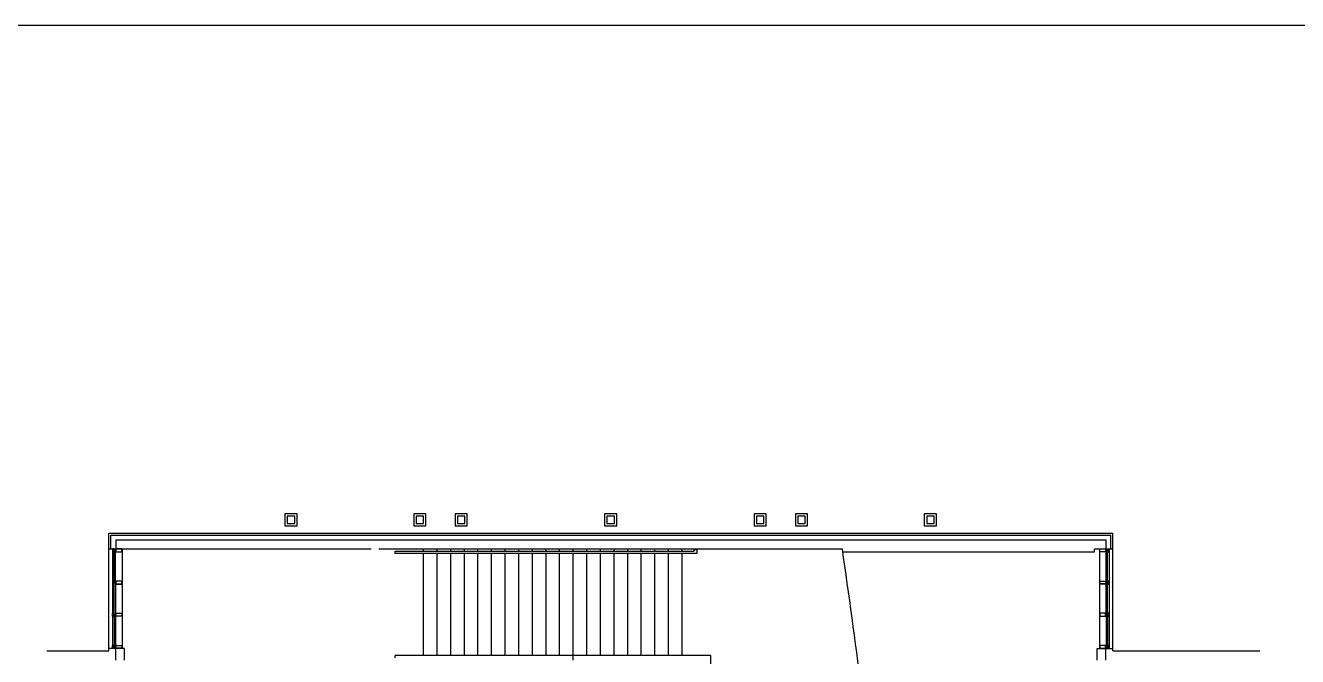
# Model space of a CAD drawing. Extents: x 11182 to 734459, y -1391328 to 152085.
# Drawn here: x 331623 to 357790, y -1284669 to -1271696 of the extents above; entities that cross this region are included whole.
import ezdxf

# ---------------------------------------------------------------- set-up
doc = ezdxf.new("R2010")
doc.units = 0
doc.header["$LTSCALE"] = 500
doc.header["$MEASUREMENT"] = 0
doc.layers.add('0_Defpoints', color=106, linetype='CONTINUOUS', plot=False)
doc.layers.add('1_Wall_Exist', color=251, linetype='CONTINUOUS')

msp = doc.modelspace()

# ---------------------------------------------------------------- linework, layer by layer
at = {"layer": '0_Defpoints'}
msp.add_lwpolyline([(391388, -1271696), (313980, -1271696), (313980, -1391328), (391388, -1391328)], close=True, dxfattribs=at)
at = {"layer": '1_Wall_Exist'}
for p, q in [((336960, -1281732), (336960, -1281982)), ((337210, -1281732), (336960, -1281732)), ((337009, -1281781), (337009, -1281933)), ((337161, -1281781), (337009, -1281781)), ((337009, -1281933), (337161, -1281933)), ((337161, -1281933), (337161, -1281781)), ((337210, -1281982), (337210, -1281732)), ((339612, -1281732), (339612, -1281982)), ((339862, -1281732), (339612, -1281732)), ((339661, -1281781), (339661, -1281933)), ((339813, -1281781), (339661, -1281781)), ((339661, -1281933), (339813, -1281933)), ((339813, -1281933), (339813, -1281781)), ((339862, -1281982), (339862, -1281732)), ((340460, -1281732), (340460, -1281982)), ((340710, -1281732), (340460, -1281732)), ((340509, -1281781), (340509, -1281933)), ((340661, -1281781), (340509, -1281781)), ((340509, -1281933), (340661, -1281933)), ((340661, -1281933), (340661, -1281781)), ((340710, -1281982), (340710, -1281732)), ((343536, -1281732), (343536, -1281982)), ((343786, -1281732), (343536, -1281732)), ((343585, -1281781), (343585, -1281933)), ((343737, -1281781), (343585, -1281781)), ((343585, -1281933), (343737, -1281933)), ((343737, -1281933), (343737, -1281781)), ((343786, -1281982), (343786, -1281732)), ((346612, -1281732), (346612, -1281982)), ((346862, -1281732), (346612, -1281732)), ((346661, -1281781), (346661, -1281933)), ((346813, -1281781), (346661, -1281781)), ((346661, -1281933), (346813, -1281933)), ((346813, -1281933), (346813, -1281781)), ((346862, -1281982), (346862, -1281732)), ((347460, -1281732), (347460, -1281982)), ((347710, -1281732), (347460, -1281732)), ((347509, -1281781), (347509, -1281933)), ((347661, -1281781), (347509, -1281781)), ((347509, -1281933), (347661, -1281933)), ((347661, -1281933), (347661, -1281781)), ((347710, -1281982), (347710, -1281732)), ((350112, -1281732), (350112, -1281982)), ((350362, -1281732), (350112, -1281732)), ((350161, -1281781), (350161, -1281933)), ((350313, -1281781), (350161, -1281781)), ((350161, -1281933), (350313, -1281933)), ((350313, -1281933), (350313, -1281781)), ((350362, -1281982), (350362, -1281732)), ((333340, -1282132), (353987, -1282132)), ((333340, -1284553), (333340, -1282132)), ((333380, -1282172), (353947, -1282172)), ((333380, -1282454), (333380, -1282172)), ((336960, -1281982), (337210, -1281982)), ((339612, -1281982), (339862, -1281982)), ((340460, -1281982), (340710, -1281982)), ((343536, -1281982), (343786, -1281982)), ((346612, -1281982), (346862, -1281982)), ((347460, -1281982), (347710, -1281982)), ((350112, -1281982), (350362, -1281982)), ((353947, -1282454), (353947, -1282172)), ((353987, -1284553), (353987, -1282132)), ((333340, -1282454), (338737, -1282454)), ((333415, -1282454), (333415, -1284503)), ((333481, -1282273), (353846, -1282273)), ((333481, -1282273), (333481, -1282455)), ((333609, -1282454), (333609, -1284503)), ((338894, -1282454), (348427, -1282454)), ((339811, -1282504), (339811, -1282454)), ((340091, -1282504), (340091, -1282454)), ((340371, -1282504), (340371, -1282454)), ((340651, -1282504), (340651, -1282454)), ((340931, -1282504), (340931, -1282454)), ((341211, -1282504), (341211, -1282454)), ((341491, -1282504), (341491, -1282454)), ((341771, -1282504), (341771, -1282454)), ((342051, -1282504), (342051, -1282454)), ((342331, -1282504), (342331, -1282454)), ((342611, -1282504), (342611, -1282454)), ((342891, -1282504), (342891, -1282454)), ((343171, -1282504), (343171, -1282454)), ((343451, -1282504), (343451, -1282454)), ((343731, -1282504), (343731, -1282454)), ((344011, -1282504), (344011, -1282454)), ((344291, -1282504), (344291, -1282454)), ((344571, -1282504), (344571, -1282454)), ((344851, -1282504), (344851, -1282454)), ((345131, -1282504), (345131, -1282454)), ((353616, -1282454), (353987, -1282454)), ((353616, -1282518), (353616, -1282454)), ((353718, -1282454), (353718, -1284503)), ((353721, -1282514), (353721, -1282457)), ((353721, -1282457), (353836, -1282457)), ((353836, -1282457), (353836, -1282460)), ((353840, -1282457), (353840, -1282458)), ((353844, -1282455), (353841, -1282455)), ((353841, -1282459), (353844, -1282459)), ((353844, -1282456), (353844, -1282455)), ((353845, -1282456), (353844, -1282456)), ((353844, -1282459), (353844, -1282459)), ((353844, -1282459), (353845, -1282459)), ((353846, -1282273), (353846, -1282455)), ((353846, -1282459), (353846, -1282478)), ((353885, -1282456), (353888, -1282455)), ((353888, -1282456), (353885, -1282456)), ((353885, -1282456), (353885, -1282456)), ((353888, -1282454), (353888, -1282454)), ((353888, -1282455), (353890, -1282455)), ((353888, -1282455), (353890, -1282455)), ((353888, -1282515), (353888, -1282456)), ((353891, -1282461), (353891, -1282485)), ((353896, -1282460), (353892, -1282460)), ((353893, -1282456), (353901, -1282459)), ((353893, -1282456), (353910, -1282456)), ((353900, -1282462), (353896, -1282460)), ((353902, -1282460), (353902, -1282461)), ((353910, -1282456), (353910, -1282516)), ((353912, -1282454), (353912, -1284503)), ((333445, -1282478), (333445, -1282494)), ((333472, -1282475), (333447, -1282475)), ((333447, -1283137), (333447, -1282497)), ((333472, -1282497), (333447, -1282497)), ((333472, -1283137), (333472, -1282497)), ((339231, -1282504), (345381, -1282504)), ((339231, -1282554), (339231, -1282504)), ((345431, -1282554), (339231, -1282554)), ((339811, -1284644), (339811, -1282554)), ((340091, -1284644), (340091, -1282554)), ((340371, -1284644), (340371, -1282554)), ((340651, -1284644), (340651, -1282554)), ((340931, -1284644), (340931, -1282554)), ((341211, -1284644), (341211, -1282554)), ((341491, -1284644), (341491, -1282554)), ((341771, -1284644), (341771, -1282554)), ((342051, -1284644), (342051, -1282554)), ((342331, -1284644), (342331, -1282554)), ((342611, -1284644), (342611, -1282554)), ((342891, -1284744), (342891, -1282554)), ((343171, -1284644), (343171, -1282554)), ((343451, -1284644), (343451, -1282554)), ((343731, -1284644), (343731, -1282554)), ((344011, -1284644), (344011, -1282554)), ((344291, -1284644), (344291, -1282554)), ((344571, -1284644), (344571, -1282554)), ((344851, -1284644), (344851, -1282554)), ((345131, -1284644), (345131, -1282554)), ((345381, -1282504), (345381, -1282470)), ((345381, -1282470), (345431, -1282470)), ((345431, -1282470), (345431, -1282554)), ((348436, -1282518), (353616, -1282518)), ((353846, -1282518), (353718, -1282518)), ((353836, -1282514), (353721, -1282514)), ((353836, -1282512), (353836, -1282514)), ((353839, -1282467), (353842, -1282467)), ((353842, -1282509), (353839, -1282509)), ((353840, -1282514), (353840, -1282514)), ((353844, -1282512), (353841, -1282512)), ((353841, -1282516), (353844, -1282516)), ((353842, -1282467), (353842, -1282509)), ((353844, -1282513), (353844, -1282512)), ((353845, -1282513), (353844, -1282513)), ((353844, -1282516), (353844, -1282515)), ((353844, -1282515), (353845, -1282515)), ((353846, -1282478), (353888, -1282478)), ((353846, -1282489), (353846, -1282482)), ((353888, -1282494), (353846, -1282494)), ((353846, -1282494), (353846, -1282512)), ((353846, -1282516), (353846, -1282518)), ((353847, -1282481), (353859, -1282481)), ((353859, -1282490), (353847, -1282490)), ((353854, -1282475), (353879, -1282475)), ((353854, -1283137), (353854, -1282497)), ((353854, -1282497), (353879, -1282497)), ((353860, -1282482), (353860, -1282489)), ((353866, -1282483), (353865, -1282482)), ((353867, -1282482), (353866, -1282482)), ((353866, -1282482), (353866, -1282483)), ((353866, -1282483), (353866, -1282483)), ((353866, -1282489), (353866, -1282489)), ((353866, -1282489), (353867, -1282489)), ((353868, -1282482), (353867, -1282483)), ((353867, -1282483), (353867, -1282482)), ((353867, -1282483), (353867, -1282483)), ((353867, -1282489), (353867, -1282489)), ((353867, -1282489), (353867, -1282489)), ((353867, -1282489), (353868, -1282489)), ((353869, -1282483), (353868, -1282482)), ((353868, -1282482), (353868, -1282482)), ((353868, -1282489), (353868, -1282489)), ((353868, -1282489), (353869, -1282489)), ((353870, -1282482), (353869, -1282483)), ((353869, -1282483), (353869, -1282483)), ((353869, -1282489), (353869, -1282489)), ((353869, -1282489), (353870, -1282489)), ((353870, -1282483), (353870, -1282482)), ((353870, -1282482), (353870, -1282482)), ((353871, -1282483), (353870, -1282483)), ((353870, -1282489), (353870, -1282489)), ((353870, -1282489), (353870, -1282489)), ((353870, -1282489), (353871, -1282489)), ((353872, -1282483), (353871, -1282482)), ((353871, -1282482), (353871, -1282482)), ((353871, -1282482), (353871, -1282483)), ((353871, -1282489), (353871, -1282489)), ((353871, -1282489), (353871, -1282489)), ((353871, -1282489), (353872, -1282489)), ((353873, -1282482), (353872, -1282483)), ((353872, -1282483), (353872, -1282483)), ((353872, -1282489), (353872, -1282489)), ((353872, -1282489), (353873, -1282489)), ((353874, -1282483), (353873, -1282482)), ((353873, -1282482), (353873, -1282482)), ((353873, -1282489), (353873, -1282489)), ((353873, -1282489), (353874, -1282489)), ((353875, -1282482), (353874, -1282482)), ((353874, -1282482), (353874, -1282483)), ((353874, -1282483), (353874, -1282483)), ((353874, -1282489), (353874, -1282489)), ((353874, -1282489), (353874, -1282489)), ((353874, -1282489), (353875, -1282489)), ((353876, -1282482), (353875, -1282483)), ((353875, -1282483), (353875, -1282482)), ((353875, -1282483), (353875, -1282483)), ((353875, -1282489), (353875, -1282489)), ((353875, -1282489), (353875, -1282489)), ((353875, -1282489), (353876, -1282489)), ((353877, -1282483), (353876, -1282482)), ((353876, -1282482), (353876, -1282482)), ((353876, -1282489), (353876, -1282489)), ((353876, -1282489), (353877, -1282489)), ((353878, -1282482), (353877, -1282483)), ((353877, -1282483), (353877, -1282483)), ((353877, -1282489), (353877, -1282489)), ((353877, -1282489), (353878, -1282489)), ((353878, -1282483), (353878, -1282482)), ((353878, -1282482), (353878, -1282482)), ((353879, -1282483), (353878, -1282483)), ((353878, -1282489), (353878, -1282489)), ((353878, -1282489), (353878, -1282489)), ((353878, -1282489), (353879, -1282489)), ((353880, -1282483), (353879, -1282482)), ((353879, -1282482), (353879, -1282482)), ((353879, -1282482), (353879, -1282483)), ((353879, -1282489), (353879, -1282489)), ((353879, -1282489), (353879, -1282489)), ((353879, -1282489), (353880, -1282489)), ((353879, -1283137), (353879, -1282497)), ((353881, -1282482), (353880, -1282483)), ((353880, -1282483), (353880, -1282483)), ((353880, -1282489), (353880, -1282489)), ((353880, -1282489), (353881, -1282489)), ((353882, -1282482), (353881, -1282482)), ((353881, -1282489), (353881, -1282489)), ((353881, -1282489), (353882, -1282489)), ((353882, -1282478), (353882, -1282494)), ((353883, -1282489), (353883, -1282482)), ((353883, -1282482), (353888, -1282482)), ((353888, -1282490), (353883, -1282490)), ((353885, -1282516), (353885, -1282515)), ((353885, -1282515), (353888, -1282515)), ((353888, -1282517), (353885, -1282516)), ((353888, -1282482), (353888, -1282478)), ((353888, -1282494), (353888, -1282490)), ((353890, -1282516), (353888, -1282517)), ((353890, -1282516), (353888, -1282517)), ((353888, -1282517), (353888, -1282518)), ((353888, -1282518), (353912, -1282518)), ((353891, -1282485), (353890, -1282486)), ((353890, -1282486), (353891, -1282486)), ((353891, -1282486), (353891, -1282510)), ((353892, -1282511), (353896, -1282511)), ((353901, -1282512), (353893, -1282516)), ((353910, -1282516), (353893, -1282516)), ((353896, -1282511), (353900, -1282509)), ((353902, -1282510), (353902, -1282511)), ((333445, -1283140), (333445, -1283156)), ((333472, -1283137), (333447, -1283137)), ((333472, -1283159), (333447, -1283159)), ((333447, -1283798), (333447, -1283159)), ((333472, -1283159), (333472, -1283798)), ((353718, -1283116), (353846, -1283116)), ((353846, -1283180), (353718, -1283180)), ((353721, -1283176), (353721, -1283119)), ((353721, -1283119), (353836, -1283119)), ((353836, -1283176), (353721, -1283176)), ((353836, -1283119), (353836, -1283122)), ((353836, -1283174), (353836, -1283176)), ((353839, -1283129), (353842, -1283129)), ((353842, -1283171), (353839, -1283171)), ((353840, -1283119), (353840, -1283120)), ((353840, -1283176), (353840, -1283176)), ((353844, -1283117), (353841, -1283117)), ((353841, -1283121), (353844, -1283121)), ((353844, -1283174), (353841, -1283174)), ((353841, -1283178), (353844, -1283178)), ((353842, -1283129), (353842, -1283171)), ((353844, -1283118), (353844, -1283117)), ((353845, -1283118), (353844, -1283118)), ((353844, -1283121), (353844, -1283121)), ((353844, -1283121), (353845, -1283121)), ((353844, -1283175), (353844, -1283174)), ((353845, -1283175), (353844, -1283175)), ((353844, -1283178), (353844, -1283177)), ((353844, -1283177), (353845, -1283177)), ((353846, -1283116), (353846, -1283117)), ((353846, -1283121), (353846, -1283140)), ((353846, -1283140), (353888, -1283140)), ((353846, -1283151), (353846, -1283144)), ((353888, -1283156), (353846, -1283156)), ((353846, -1283156), (353846, -1283174)), ((353846, -1283178), (353846, -1283180)), ((353847, -1283143), (353859, -1283143)), ((353859, -1283152), (353847, -1283152)), ((353854, -1283137), (353879, -1283137)), ((353854, -1283159), (353879, -1283159)), ((353854, -1283798), (353854, -1283159)), ((353860, -1283144), (353860, -1283151)), ((353866, -1283145), (353865, -1283144)), ((353867, -1283144), (353866, -1283144)), ((353866, -1283144), (353866, -1283145)), ((353866, -1283145), (353866, -1283145)), ((353866, -1283151), (353866, -1283151)), ((353866, -1283151), (353867, -1283151)), ((353868, -1283144), (353867, -1283145)), ((353867, -1283145), (353867, -1283144)), ((353867, -1283145), (353867, -1283145)), ((353867, -1283151), (353867, -1283151)), ((353867, -1283151), (353867, -1283151)), ((353867, -1283151), (353868, -1283151)), ((353869, -1283145), (353868, -1283144)), ((353868, -1283144), (353868, -1283144)), ((353868, -1283151), (353868, -1283151)), ((353868, -1283151), (353869, -1283151)), ((353870, -1283144), (353869, -1283145)), ((353869, -1283145), (353869, -1283145)), ((353869, -1283151), (353869, -1283151)), ((353869, -1283151), (353870, -1283151)), ((353870, -1283145), (353870, -1283144)), ((353870, -1283144), (353870, -1283144)), ((353871, -1283145), (353870, -1283145)), ((353870, -1283151), (353870, -1283151)), ((353870, -1283151), (353870, -1283151)), ((353870, -1283151), (353871, -1283151)), ((353872, -1283145), (353871, -1283144)), ((353871, -1283144), (353871, -1283144)), ((353871, -1283144), (353871, -1283145)), ((353871, -1283151), (353871, -1283151)), ((353871, -1283151), (353871, -1283151)), ((353871, -1283151), (353872, -1283151)), ((353873, -1283144), (353872, -1283145)), ((353872, -1283145), (353872, -1283145)), ((353872, -1283151), (353872, -1283151)), ((353872, -1283151), (353873, -1283151)), ((353874, -1283145), (353873, -1283144)), ((353873, -1283144), (353873, -1283144)), ((353873, -1283151), (353873, -1283151)), ((353873, -1283151), (353874, -1283151)), ((353875, -1283144), (353874, -1283144)), ((353874, -1283144), (353874, -1283145)), ((353874, -1283145), (353874, -1283145)), ((353874, -1283151), (353874, -1283151)), ((353874, -1283151), (353874, -1283151)), ((353874, -1283151), (353875, -1283151)), ((353876, -1283144), (353875, -1283145)), ((353875, -1283145), (353875, -1283144)), ((353875, -1283145), (353875, -1283145)), ((353875, -1283151), (353875, -1283151)), ((353875, -1283151), (353875, -1283151)), ((353875, -1283151), (353876, -1283151)), ((353877, -1283145), (353876, -1283144)), ((353876, -1283144), (353876, -1283144)), ((353876, -1283151), (353876, -1283151)), ((353876, -1283151), (353877, -1283151)), ((353878, -1283144), (353877, -1283145)), ((353877, -1283145), (353877, -1283145)), ((353877, -1283151), (353877, -1283151)), ((353877, -1283151), (353878, -1283151)), ((353878, -1283145), (353878, -1283144)), ((353878, -1283144), (353878, -1283144)), ((353879, -1283145), (353878, -1283145)), ((353878, -1283151), (353878, -1283151)), ((353878, -1283151), (353878, -1283151)), ((353878, -1283151), (353879, -1283151)), ((353880, -1283145), (353879, -1283144)), ((353879, -1283144), (353879, -1283144)), ((353879, -1283144), (353879, -1283145)), ((353879, -1283151), (353879, -1283151)), ((353879, -1283151), (353879, -1283151)), ((353879, -1283151), (353880, -1283151)), ((353879, -1283798), (353879, -1283159)), ((353881, -1283144), (353880, -1283145)), ((353880, -1283145), (353880, -1283145)), ((353880, -1283151), (353880, -1283151)), ((353880, -1283151), (353881, -1283151)), ((353882, -1283144), (353881, -1283144)), ((353881, -1283151), (353881, -1283151)), ((353881, -1283151), (353882, -1283151)), ((353882, -1283140), (353882, -1283156)), ((353883, -1283151), (353883, -1283144)), ((353883, -1283144), (353888, -1283144)), ((353888, -1283152), (353883, -1283152)), ((353885, -1283118), (353888, -1283117)), ((353888, -1283118), (353885, -1283118)), ((353885, -1283118), (353885, -1283118)), ((353885, -1283178), (353885, -1283177)), ((353885, -1283177), (353888, -1283177)), ((353888, -1283179), (353885, -1283178)), ((353912, -1283116), (353888, -1283116)), ((353888, -1283116), (353888, -1283116)), ((353888, -1283117), (353890, -1283117)), ((353888, -1283117), (353890, -1283117)), ((353888, -1283177), (353888, -1283118)), ((353888, -1283144), (353888, -1283140)), ((353888, -1283156), (353888, -1283152)), ((353890, -1283178), (353888, -1283179)), ((353890, -1283178), (353888, -1283179)), ((353888, -1283179), (353888, -1283180)), ((353888, -1283180), (353912, -1283180)), ((353891, -1283147), (353890, -1283148)), ((353890, -1283148), (353891, -1283148)), ((353891, -1283123), (353891, -1283147)), ((353891, -1283148), (353891, -1283172)), ((353896, -1283122), (353892, -1283122)), ((353892, -1283173), (353896, -1283173)), ((353893, -1283118), (353901, -1283121)), ((353893, -1283118), (353910, -1283118)), ((353901, -1283174), (353893, -1283178)), ((353910, -1283178), (353893, -1283178)), ((353900, -1283124), (353896, -1283122)), ((353896, -1283173), (353900, -1283171)), ((353902, -1283122), (353902, -1283123)), ((353902, -1283172), (353902, -1283173)), ((353910, -1283118), (353910, -1283178)), ((333472, -1283798), (333447, -1283798)), ((333472, -1283820), (333447, -1283820)), ((333447, -1283820), (333447, -1284460)), ((333472, -1283820), (333472, -1284460)), ((353846, -1283777), (353718, -1283777)), ((353718, -1283841), (353846, -1283841)), ((353836, -1283780), (353721, -1283780)), ((353721, -1283780), (353721, -1283837)), ((353721, -1283837), (353836, -1283837)), ((353836, -1283783), (353836, -1283780)), ((353836, -1283837), (353836, -1283835)), ((353842, -1283785), (353839, -1283785)), ((353839, -1283827), (353842, -1283827)), ((353840, -1283781), (353840, -1283780)), ((353840, -1283837), (353840, -1283837)), ((353841, -1283778), (353844, -1283778)), ((353844, -1283782), (353841, -1283782)), ((353841, -1283835), (353844, -1283835)), ((353844, -1283839), (353841, -1283839)), ((353842, -1283827), (353842, -1283785)), ((353844, -1283778), (353844, -1283779)), ((353844, -1283779), (353845, -1283779)), ((353845, -1283782), (353844, -1283782)), ((353844, -1283782), (353844, -1283782)), ((353844, -1283835), (353844, -1283836)), ((353844, -1283836), (353845, -1283836)), ((353845, -1283838), (353844, -1283838)), ((353844, -1283838), (353844, -1283839)), ((353846, -1283778), (353846, -1283777)), ((353846, -1283801), (353846, -1283782)), ((353888, -1283801), (353846, -1283801)), ((353846, -1283805), (353846, -1283812)), ((353846, -1283835), (353846, -1283817)), ((353846, -1283817), (353888, -1283817)), ((353846, -1283841), (353846, -1283839)), ((353859, -1283804), (353847, -1283804)), ((353847, -1283813), (353859, -1283813)), ((353854, -1283798), (353879, -1283798)), ((353854, -1283820), (353879, -1283820)), ((353854, -1283820), (353854, -1284460)), ((353860, -1283812), (353860, -1283805)), ((353866, -1283812), (353865, -1283812)), ((353866, -1283805), (353866, -1283806)), ((353866, -1283806), (353867, -1283806)), ((353867, -1283812), (353866, -1283812)), ((353866, -1283812), (353866, -1283812)), ((353866, -1283812), (353866, -1283812)), ((353867, -1283806), (353867, -1283805)), ((353867, -1283805), (353867, -1283805)), ((353867, -1283805), (353868, -1283806)), ((353868, -1283812), (353867, -1283812)), ((353867, -1283812), (353867, -1283812)), ((353867, -1283812), (353867, -1283812)), ((353868, -1283806), (353869, -1283805)), ((353868, -1283806), (353868, -1283806)), ((353869, -1283812), (353868, -1283812)), ((353868, -1283812), (353868, -1283812)), ((353869, -1283805), (353869, -1283805)), ((353869, -1283805), (353870, -1283806)), ((353870, -1283812), (353869, -1283812)), ((353869, -1283812), (353869, -1283812)), ((353870, -1283806), (353870, -1283805)), ((353870, -1283805), (353871, -1283805)), ((353870, -1283806), (353870, -1283806)), ((353871, -1283812), (353870, -1283812)), ((353870, -1283812), (353870, -1283812)), ((353870, -1283812), (353870, -1283812)), ((353871, -1283805), (353871, -1283806)), ((353871, -1283806), (353872, -1283805)), ((353871, -1283806), (353871, -1283806)), ((353872, -1283812), (353871, -1283812)), ((353871, -1283812), (353871, -1283812)), ((353871, -1283812), (353871, -1283812)), ((353872, -1283805), (353872, -1283805)), ((353872, -1283805), (353873, -1283806)), ((353873, -1283812), (353872, -1283812)), ((353872, -1283812), (353872, -1283812)), ((353873, -1283806), (353874, -1283805)), ((353873, -1283806), (353873, -1283806)), ((353874, -1283812), (353873, -1283812)), ((353873, -1283812), (353873, -1283812)), ((353874, -1283805), (353874, -1283805)), ((353874, -1283805), (353874, -1283806)), ((353874, -1283806), (353875, -1283806)), ((353875, -1283812), (353874, -1283812)), ((353874, -1283812), (353874, -1283812)), ((353874, -1283812), (353874, -1283812)), ((353875, -1283806), (353875, -1283805)), ((353875, -1283805), (353875, -1283805)), ((353875, -1283805), (353876, -1283806)), ((353876, -1283812), (353875, -1283812)), ((353875, -1283812), (353875, -1283812)), ((353875, -1283812), (353875, -1283812)), ((353876, -1283806), (353877, -1283805)), ((353876, -1283806), (353876, -1283806)), ((353877, -1283812), (353876, -1283812)), ((353876, -1283812), (353876, -1283812)), ((353877, -1283805), (353877, -1283805)), ((353877, -1283805), (353878, -1283806)), ((353878, -1283812), (353877, -1283812)), ((353877, -1283812), (353877, -1283812)), ((353878, -1283806), (353878, -1283805)), ((353878, -1283805), (353879, -1283805)), ((353878, -1283806), (353878, -1283806)), ((353879, -1283812), (353878, -1283812)), ((353878, -1283812), (353878, -1283812)), ((353878, -1283812), (353878, -1283812)), ((353879, -1283805), (353879, -1283806)), ((353879, -1283806), (353880, -1283805)), ((353879, -1283806), (353879, -1283806)), ((353880, -1283812), (353879, -1283812)), ((353879, -1283812), (353879, -1283812)), ((353879, -1283812), (353879, -1283812)), ((353879, -1283820), (353879, -1284460)), ((353880, -1283805), (353880, -1283805)), ((353880, -1283805), (353881, -1283806)), ((353881, -1283812), (353880, -1283812)), ((353880, -1283812), (353880, -1283812)), ((353881, -1283806), (353882, -1283805)), ((353881, -1283806), (353881, -1283806)), ((353882, -1283812), (353881, -1283812)), ((353882, -1283817), (353882, -1283801)), ((353888, -1283805), (353883, -1283805)), ((353883, -1283805), (353883, -1283812)), ((353883, -1283813), (353888, -1283813)), ((353888, -1283778), (353885, -1283779)), ((353885, -1283779), (353885, -1283779)), ((353885, -1283779), (353888, -1283779)), ((353888, -1283838), (353885, -1283838)), ((353885, -1283838), (353885, -1283839)), ((353885, -1283839), (353888, -1283840)), ((353888, -1283777), (353888, -1283777)), ((353888, -1283777), (353912, -1283777)), ((353890, -1283778), (353888, -1283778)), ((353890, -1283778), (353888, -1283778)), ((353888, -1283779), (353888, -1283838)), ((353888, -1283801), (353888, -1283805)), ((353888, -1283813), (353888, -1283817)), ((353888, -1283840), (353890, -1283839)), ((353888, -1283840), (353890, -1283839)), ((353888, -1283841), (353888, -1283840)), ((353912, -1283841), (353888, -1283841)), ((353890, -1283809), (353891, -1283808)), ((353891, -1283809), (353890, -1283809)), ((353891, -1283808), (353891, -1283784)), ((353891, -1283833), (353891, -1283809)), ((353892, -1283783), (353896, -1283783)), ((353896, -1283834), (353892, -1283834)), ((353901, -1283782), (353893, -1283779)), ((353910, -1283779), (353893, -1283779)), ((353893, -1283839), (353901, -1283835)), ((353893, -1283839), (353910, -1283839)), ((353896, -1283783), (353900, -1283785)), ((353900, -1283832), (353896, -1283834)), ((353902, -1283784), (353902, -1283783)), ((353902, -1283834), (353902, -1283833)), ((353910, -1283839), (353910, -1283779)), ((332061, -1284553), (333340, -1284553)), ((333662, -1284503), (333340, -1284503)), ((333472, -1284460), (333447, -1284460)), ((333472, -1284482), (333447, -1284482)), ((333481, -1284744), (333481, -1284501)), ((333662, -1284744), (333662, -1284503)), ((353665, -1284744), (353665, -1284503)), ((353665, -1284503), (353987, -1284503)), ((353846, -1284439), (353718, -1284439)), ((353836, -1284442), (353721, -1284442)), ((353721, -1284442), (353721, -1284499)), ((353721, -1284499), (353836, -1284499)), ((353836, -1284445), (353836, -1284442)), ((353836, -1284499), (353836, -1284497)), ((353842, -1284447), (353839, -1284447)), ((353839, -1284489), (353842, -1284489)), ((353840, -1284443), (353840, -1284442)), ((353840, -1284499), (353840, -1284499)), ((353841, -1284440), (353844, -1284440)), ((353844, -1284444), (353841, -1284444)), ((353841, -1284497), (353844, -1284497)), ((353844, -1284501), (353841, -1284501)), ((353842, -1284489), (353842, -1284447)), ((353844, -1284440), (353844, -1284441)), ((353844, -1284441), (353845, -1284441)), ((353845, -1284444), (353844, -1284444)), ((353844, -1284444), (353844, -1284444)), ((353844, -1284497), (353844, -1284498)), ((353844, -1284498), (353845, -1284498)), ((353845, -1284500), (353844, -1284500)), ((353844, -1284500), (353844, -1284501)), ((353846, -1284440), (353846, -1284439)), ((353846, -1284463), (353846, -1284444)), ((353888, -1284463), (353846, -1284463)), ((353846, -1284467), (353846, -1284474)), ((353846, -1284497), (353846, -1284479)), ((353846, -1284479), (353888, -1284479)), ((353846, -1284744), (353846, -1284501)), ((353859, -1284466), (353847, -1284466)), ((353847, -1284475), (353859, -1284475)), ((353854, -1284460), (353879, -1284460)), ((353854, -1284482), (353879, -1284482)), ((353860, -1284474), (353860, -1284467)), ((353866, -1284474), (353865, -1284474)), ((353866, -1284467), (353866, -1284468)), ((353866, -1284468), (353867, -1284468)), ((353867, -1284474), (353866, -1284474)), ((353866, -1284474), (353866, -1284474)), ((353866, -1284474), (353866, -1284474)), ((353867, -1284468), (353867, -1284467)), ((353867, -1284467), (353867, -1284467)), ((353867, -1284467), (353868, -1284468)), ((353868, -1284474), (353867, -1284474)), ((353867, -1284474), (353867, -1284474)), ((353867, -1284474), (353867, -1284474)), ((353868, -1284468), (353869, -1284467)), ((353868, -1284468), (353868, -1284468)), ((353869, -1284474), (353868, -1284474)), ((353868, -1284474), (353868, -1284474)), ((353869, -1284467), (353869, -1284467)), ((353869, -1284467), (353870, -1284468)), ((353870, -1284474), (353869, -1284474)), ((353869, -1284474), (353869, -1284474)), ((353870, -1284468), (353870, -1284467)), ((353870, -1284467), (353871, -1284467)), ((353870, -1284468), (353870, -1284468)), ((353871, -1284474), (353870, -1284474)), ((353870, -1284474), (353870, -1284474)), ((353870, -1284474), (353870, -1284474)), ((353871, -1284467), (353871, -1284468)), ((353871, -1284468), (353872, -1284467)), ((353871, -1284468), (353871, -1284468)), ((353872, -1284474), (353871, -1284474)), ((353871, -1284474), (353871, -1284474)), ((353871, -1284474), (353871, -1284474)), ((353872, -1284467), (353872, -1284467)), ((353872, -1284467), (353873, -1284468)), ((353873, -1284474), (353872, -1284474)), ((353872, -1284474), (353872, -1284474)), ((353873, -1284468), (353874, -1284467)), ((353873, -1284468), (353873, -1284468)), ((353874, -1284474), (353873, -1284474)), ((353873, -1284474), (353873, -1284474)), ((353874, -1284467), (353874, -1284467)), ((353874, -1284467), (353874, -1284468)), ((353874, -1284468), (353875, -1284468)), ((353875, -1284474), (353874, -1284474)), ((353874, -1284474), (353874, -1284474)), ((353874, -1284474), (353874, -1284474)), ((353875, -1284468), (353875, -1284467)), ((353875, -1284467), (353875, -1284467)), ((353875, -1284467), (353876, -1284468)), ((353876, -1284474), (353875, -1284474)), ((353875, -1284474), (353875, -1284474)), ((353875, -1284474), (353875, -1284474)), ((353876, -1284468), (353877, -1284467)), ((353876, -1284468), (353876, -1284468)), ((353877, -1284474), (353876, -1284474)), ((353876, -1284474), (353876, -1284474)), ((353877, -1284467), (353877, -1284467)), ((353877, -1284467), (353878, -1284468)), ((353878, -1284474), (353877, -1284474)), ((353877, -1284474), (353877, -1284474)), ((353878, -1284468), (353878, -1284467)), ((353878, -1284467), (353879, -1284467)), ((353878, -1284468), (353878, -1284468)), ((353879, -1284474), (353878, -1284474)), ((353878, -1284474), (353878, -1284474)), ((353878, -1284474), (353878, -1284474)), ((353879, -1284467), (353879, -1284468)), ((353879, -1284468), (353880, -1284467)), ((353879, -1284468), (353879, -1284468)), ((353880, -1284474), (353879, -1284474)), ((353879, -1284474), (353879, -1284474)), ((353879, -1284474), (353879, -1284474)), ((353880, -1284467), (353880, -1284467)), ((353880, -1284467), (353881, -1284468)), ((353881, -1284474), (353880, -1284474)), ((353880, -1284474), (353880, -1284474)), ((353881, -1284468), (353882, -1284467)), ((353881, -1284468), (353881, -1284468)), ((353882, -1284474), (353881, -1284474)), ((353882, -1284479), (353882, -1284463)), ((353888, -1284467), (353883, -1284467)), ((353883, -1284467), (353883, -1284474)), ((353883, -1284475), (353888, -1284475)), ((353888, -1284440), (353885, -1284441)), ((353885, -1284441), (353885, -1284441)), ((353885, -1284441), (353888, -1284441)), ((353888, -1284500), (353885, -1284500)), ((353885, -1284500), (353885, -1284501)), ((353885, -1284501), (353888, -1284502)), ((353888, -1284439), (353888, -1284439)), ((353888, -1284439), (353912, -1284439)), ((353890, -1284440), (353888, -1284440)), ((353890, -1284440), (353888, -1284440)), ((353888, -1284441), (353888, -1284500)), ((353888, -1284463), (353888, -1284467)), ((353888, -1284475), (353888, -1284479)), ((353888, -1284502), (353890, -1284501)), ((353888, -1284502), (353890, -1284501)), ((353888, -1284503), (353888, -1284502)), ((353890, -1284471), (353891, -1284470)), ((353891, -1284471), (353890, -1284471)), ((353891, -1284470), (353891, -1284446)), ((353891, -1284495), (353891, -1284471)), ((353892, -1284445), (353896, -1284445)), ((353896, -1284496), (353892, -1284496)), ((353901, -1284444), (353893, -1284441)), ((353910, -1284441), (353893, -1284441)), ((353893, -1284501), (353901, -1284497)), ((353893, -1284501), (353910, -1284501)), ((353896, -1284445), (353900, -1284447)), ((353900, -1284494), (353896, -1284496)), ((353902, -1284446), (353902, -1284445)), ((353902, -1284496), (353902, -1284495)), ((353910, -1284501), (353910, -1284441)), ((353987, -1284553), (357016, -1284553)), ((345711, -1284644), (339231, -1284644)), ((339231, -1284694), (339231, -1284644)), ((345711, -1284644), (345711, -1286044))]:
    msp.add_line(p, q, dxfattribs=at)
for points in [[(333439, -1282454), (333439, -1282454, -0.36397), (333438, -1282455), (333436, -1282455), (333433, -1282456), (333416, -1282456), (333416, -1282516), (333433, -1282516, -1.25595), (333436, -1282516), (333438, -1282517, -0.36397), (333439, -1282517), (333439, -1282518), (333415, -1282518)], [(333481, -1282455, 0.414214), (333481, -1282456), (333482, -1282456), (333482, -1282455), (333485, -1282455, -0.414214), (333487, -1282457), (333487, -1282458, -0.414214), (333485, -1282459), (333482, -1282459), (333482, -1282459), (333481, -1282459, 0.414214), (333481, -1282459), (333481, -1282478)], [(333481, -1282494), (333439, -1282494), (333439, -1282490), (333443, -1282490, 0.414214), (333444, -1282489), (333444, -1282482, 0.414214), (333443, -1282482), (333439, -1282482), (333439, -1282478), (333481, -1282478)], [(333445, -1282482), (333445, -1282482), (333446, -1282483), (333446, -1282483), (333447, -1282482), (333447, -1282482), (333447, -1282483), (333448, -1282483), (333448, -1282482), (333449, -1282482), (333449, -1282483), (333449, -1282483), (333450, -1282482), (333450, -1282482), (333451, -1282483), (333451, -1282483), (333451, -1282482), (333452, -1282482), (333452, -1282483), (333453, -1282483), (333453, -1282482), (333453, -1282482), (333454, -1282483), (333454, -1282483), (333455, -1282482), (333455, -1282482), (333455, -1282483), (333456, -1282483), (333456, -1282482), (333457, -1282482), (333457, -1282483), (333457, -1282483), (333458, -1282482), (333458, -1282482), (333459, -1282483), (333459, -1282483), (333459, -1282482), (333460, -1282482), (333460, -1282483), (333461, -1282483), (333461, -1282482, -0.627131), (333460, -1282489), (333460, -1282489), (333459, -1282489), (333459, -1282489), (333459, -1282489), (333458, -1282489), (333458, -1282489), (333457, -1282489), (333457, -1282489), (333457, -1282489), (333456, -1282489), (333456, -1282489), (333455, -1282489), (333455, -1282489), (333455, -1282489), (333454, -1282489), (333454, -1282489), (333453, -1282489), (333453, -1282489), (333453, -1282489), (333452, -1282489), (333452, -1282489), (333451, -1282489), (333451, -1282489), (333451, -1282489), (333450, -1282489), (333450, -1282489), (333449, -1282489), (333449, -1282489), (333449, -1282489), (333448, -1282489), (333448, -1282489), (333447, -1282489), (333447, -1282489), (333447, -1282489), (333446, -1282489), (333446, -1282489), (333445, -1282489), (333445, -1282489), (333445, -1282489)], [(333481, -1282494), (333481, -1282512, 0.414214), (333481, -1282513), (333482, -1282513), (333482, -1282512), (333485, -1282512, -0.414214), (333487, -1282514), (333487, -1282514, -0.414214), (333485, -1282516), (333482, -1282516), (333482, -1282515), (333481, -1282515, 0.414214), (333481, -1282516), (333481, -1282518), (333609, -1282518)], [(333415, -1283116), (333439, -1283116), (333439, -1283116, -0.36397), (333438, -1283117), (333436, -1283117), (333433, -1283118), (333416, -1283118), (333416, -1283178), (333433, -1283178, -1.25595), (333436, -1283178), (333438, -1283179, -0.36397), (333439, -1283179), (333439, -1283180), (333415, -1283180)], [(333481, -1283156), (333439, -1283156), (333439, -1283152), (333443, -1283152, 0.414214), (333444, -1283151), (333444, -1283144, 0.414214), (333443, -1283144), (333439, -1283144), (333439, -1283140), (333481, -1283140)], [(333445, -1283144), (333445, -1283144), (333446, -1283145), (333446, -1283145), (333447, -1283144), (333447, -1283144), (333447, -1283145), (333448, -1283145), (333448, -1283144), (333449, -1283144), (333449, -1283145), (333449, -1283145), (333450, -1283144), (333450, -1283144), (333451, -1283145), (333451, -1283145), (333451, -1283144), (333452, -1283144), (333452, -1283145), (333453, -1283145), (333453, -1283144), (333453, -1283144), (333454, -1283145), (333454, -1283145), (333455, -1283144), (333455, -1283144), (333455, -1283145), (333456, -1283145), (333456, -1283144), (333457, -1283144), (333457, -1283145), (333457, -1283145), (333458, -1283144), (333458, -1283144), (333459, -1283145), (333459, -1283145), (333459, -1283144), (333460, -1283144), (333460, -1283145), (333461, -1283145), (333461, -1283144, -0.627131), (333460, -1283151), (333460, -1283151), (333459, -1283151), (333459, -1283151), (333459, -1283151), (333458, -1283151), (333458, -1283151), (333457, -1283151), (333457, -1283151), (333457, -1283151), (333456, -1283151), (333456, -1283151), (333455, -1283151), (333455, -1283151), (333455, -1283151), (333454, -1283151), (333454, -1283151), (333453, -1283151), (333453, -1283151), (333453, -1283151), (333452, -1283151), (333452, -1283151), (333451, -1283151), (333451, -1283151), (333451, -1283151), (333450, -1283151), (333450, -1283151), (333449, -1283151), (333449, -1283151), (333449, -1283151), (333448, -1283151), (333448, -1283151), (333447, -1283151), (333447, -1283151), (333447, -1283151), (333446, -1283151), (333446, -1283151), (333445, -1283151), (333445, -1283151), (333445, -1283151)], [(333609, -1283116), (333481, -1283116), (333481, -1283117), (333481, -1283118), (333482, -1283118), (333482, -1283117), (333485, -1283117, -0.414214), (333487, -1283119), (333487, -1283120, -0.414214), (333485, -1283121), (333482, -1283121), (333482, -1283121), (333481, -1283121, 0.414214), (333481, -1283121), (333481, -1283140)], [(333481, -1283156), (333481, -1283174, 0.414214), (333481, -1283175), (333482, -1283175), (333482, -1283174), (333485, -1283174, -0.414214), (333487, -1283176), (333487, -1283176, -0.414214), (333485, -1283178), (333482, -1283178), (333482, -1283177), (333481, -1283177, 0.414214), (333481, -1283178), (333481, -1283180), (333609, -1283180)], [(333415, -1283841), (333439, -1283841), (333439, -1283840, 0.36397), (333438, -1283840), (333436, -1283839), (333433, -1283839), (333416, -1283839), (333416, -1283779), (333433, -1283779, 1.25595), (333436, -1283778), (333438, -1283778, 0.36397), (333439, -1283777), (333439, -1283777), (333415, -1283777)], [(333481, -1283801), (333439, -1283801), (333439, -1283805), (333443, -1283805, -0.414214), (333444, -1283805), (333444, -1283812, -0.414214), (333443, -1283813), (333439, -1283813), (333439, -1283817), (333481, -1283817)], [(333445, -1283812), (333445, -1283812), (333446, -1283812), (333446, -1283812), (333447, -1283812), (333447, -1283812), (333447, -1283812), (333448, -1283812), (333448, -1283812), (333449, -1283812), (333449, -1283812), (333449, -1283812), (333450, -1283812), (333450, -1283812), (333451, -1283812), (333451, -1283812), (333451, -1283812), (333452, -1283812), (333452, -1283812), (333453, -1283812), (333453, -1283812), (333453, -1283812), (333454, -1283812), (333454, -1283812), (333455, -1283812), (333455, -1283812), (333455, -1283812), (333456, -1283812), (333456, -1283812), (333457, -1283812), (333457, -1283812), (333457, -1283812), (333458, -1283812), (333458, -1283812), (333459, -1283812), (333459, -1283812), (333459, -1283812), (333460, -1283812), (333460, -1283812), (333461, -1283812), (333461, -1283812, 0.627131), (333460, -1283805), (333460, -1283806), (333459, -1283806), (333459, -1283805), (333459, -1283805), (333458, -1283806), (333458, -1283806), (333457, -1283805), (333457, -1283805), (333457, -1283806), (333456, -1283806), (333456, -1283805), (333455, -1283805), (333455, -1283806), (333455, -1283806), (333454, -1283805), (333454, -1283805), (333453, -1283806), (333453, -1283806), (333453, -1283805), (333452, -1283805), (333452, -1283806), (333451, -1283806), (333451, -1283805), (333451, -1283805), (333450, -1283806), (333450, -1283806), (333449, -1283805), (333449, -1283805), (333449, -1283806), (333448, -1283806), (333448, -1283805), (333447, -1283805), (333447, -1283806), (333447, -1283806), (333446, -1283805), (333446, -1283805), (333445, -1283806), (333445, -1283806), (333445, -1283805)], [(333481, -1283801), (333481, -1283782, -0.414214), (333481, -1283782), (333482, -1283782), (333482, -1283782), (333485, -1283782, 0.414214), (333487, -1283781), (333487, -1283780, 0.414214), (333485, -1283778), (333482, -1283778), (333482, -1283779), (333481, -1283779, -0.414214), (333481, -1283778), (333481, -1283777), (333609, -1283777)], [(333609, -1283841), (333481, -1283841), (333481, -1283839), (333481, -1283838), (333482, -1283838), (333482, -1283839), (333485, -1283839, 0.414214), (333487, -1283837), (333487, -1283837, 0.414214), (333485, -1283835), (333482, -1283835), (333482, -1283836), (333481, -1283836, -0.414214), (333481, -1283835), (333481, -1283817)], [(333439, -1284503), (333439, -1284502, 0.36397), (333438, -1284502), (333436, -1284501), (333433, -1284501), (333416, -1284501), (333416, -1284441), (333433, -1284441, 1.25595), (333436, -1284440), (333438, -1284440, 0.36397), (333439, -1284439), (333439, -1284439), (333415, -1284439)], [(333481, -1284463), (333439, -1284463), (333439, -1284467), (333443, -1284467, -0.414214), (333444, -1284467), (333444, -1284474, -0.414214), (333443, -1284475), (333439, -1284475), (333439, -1284479), (333481, -1284479)], [(333445, -1284474), (333445, -1284474), (333446, -1284474), (333446, -1284474), (333447, -1284474), (333447, -1284474), (333447, -1284474), (333448, -1284474), (333448, -1284474), (333449, -1284474), (333449, -1284474), (333449, -1284474), (333450, -1284474), (333450, -1284474), (333451, -1284474), (333451, -1284474), (333451, -1284474), (333452, -1284474), (333452, -1284474), (333453, -1284474), (333453, -1284474), (333453, -1284474), (333454, -1284474), (333454, -1284474), (333455, -1284474), (333455, -1284474), (333455, -1284474), (333456, -1284474), (333456, -1284474), (333457, -1284474), (333457, -1284474), (333457, -1284474), (333458, -1284474), (333458, -1284474), (333459, -1284474), (333459, -1284474), (333459, -1284474), (333460, -1284474), (333460, -1284474), (333461, -1284474), (333461, -1284474, 0.627131), (333460, -1284467), (333460, -1284468), (333459, -1284468), (333459, -1284467), (333459, -1284467), (333458, -1284468), (333458, -1284468), (333457, -1284467), (333457, -1284467), (333457, -1284468), (333456, -1284468), (333456, -1284467), (333455, -1284467), (333455, -1284468), (333455, -1284468), (333454, -1284467), (333454, -1284467), (333453, -1284468), (333453, -1284468), (333453, -1284467), (333452, -1284467), (333452, -1284468), (333451, -1284468), (333451, -1284467), (333451, -1284467), (333450, -1284468), (333450, -1284468), (333449, -1284467), (333449, -1284467), (333449, -1284468), (333448, -1284468), (333448, -1284467), (333447, -1284467), (333447, -1284468), (333447, -1284468), (333446, -1284467), (333446, -1284467), (333445, -1284468), (333445, -1284468), (333445, -1284467)], [(333481, -1284463), (333481, -1284444, -0.414214), (333481, -1284444), (333482, -1284444), (333482, -1284444), (333485, -1284444, 0.414214), (333487, -1284443), (333487, -1284442, 0.414214), (333485, -1284440), (333482, -1284440), (333482, -1284441), (333481, -1284441, -0.414214), (333481, -1284440), (333481, -1284439), (333609, -1284439)], [(333481, -1284501, -0.414214), (333481, -1284500), (333482, -1284500), (333482, -1284501), (333485, -1284501, 0.414214), (333487, -1284499), (333487, -1284499, 0.414214), (333485, -1284497), (333482, -1284497), (333482, -1284498), (333481, -1284498, -0.414214), (333481, -1284497), (333481, -1284479)]]:
    msp.add_lwpolyline(points, format="xyb", dxfattribs=at)
for points in [[(333431, -1282511, -0.104064), (333430, -1282511), (333426, -1282509, 0.541623), (333425, -1282510), (333425, -1282511, 0.297334), (333425, -1282512), (333433, -1282516, -1), (333436, -1282516), (333439, -1282517), (333441, -1282516), (333441, -1282515), (333439, -1282515), (333439, -1282456), (333441, -1282456), (333441, -1282456), (333439, -1282455), (333436, -1282455, -1), (333433, -1282456), (333425, -1282459, 0.297334), (333425, -1282460), (333425, -1282461, 0.541623), (333426, -1282462), (333430, -1282460, -0.104064), (333431, -1282460), (333434, -1282460, -0.414214), (333435, -1282461), (333435, -1282485), (333436, -1282486), (333435, -1282486), (333435, -1282510, -0.414214), (333434, -1282511)], [(333490, -1282512), (333490, -1282514), (333605, -1282514), (333605, -1282457), (333490, -1282457), (333490, -1282460, -0.211849), (333487, -1282467), (333484, -1282467), (333484, -1282509), (333487, -1282509, -0.414214)], [(333467, -1282489, 0.414214), (333468, -1282490), (333480, -1282490, 0.414214), (333481, -1282489), (333481, -1282482, 0.414214), (333480, -1282481), (333468, -1282481, 0.414214), (333467, -1282482)], [(333431, -1283173, -0.104064), (333430, -1283173), (333426, -1283171, 0.541623), (333425, -1283172), (333425, -1283173, 0.297334), (333425, -1283174), (333433, -1283178, -1), (333436, -1283178), (333439, -1283179), (333441, -1283178), (333441, -1283177), (333439, -1283177), (333439, -1283118), (333441, -1283118), (333441, -1283118), (333439, -1283117), (333436, -1283117, -1), (333433, -1283118), (333425, -1283121, 0.297334), (333425, -1283122), (333425, -1283123, 0.541623), (333426, -1283124), (333430, -1283122, -0.104064), (333431, -1283122), (333434, -1283122, -0.414214), (333435, -1283123), (333435, -1283147), (333436, -1283148), (333435, -1283148), (333435, -1283172, -0.414214), (333434, -1283173)], [(333467, -1283151, 0.414214), (333468, -1283152), (333480, -1283152, 0.414214), (333481, -1283151), (333481, -1283144, 0.414214), (333480, -1283143), (333468, -1283143, 0.414214), (333467, -1283144)], [(333490, -1283174), (333490, -1283176), (333605, -1283176), (333605, -1283119), (333490, -1283119), (333490, -1283122, -0.211849), (333487, -1283129), (333484, -1283129), (333484, -1283171), (333487, -1283171, -0.414214)], [(333431, -1283783, 0.104064), (333430, -1283783), (333426, -1283785, -0.541623), (333425, -1283784), (333425, -1283783, -0.297334), (333425, -1283782), (333433, -1283779, 1), (333436, -1283778), (333439, -1283778), (333441, -1283779), (333441, -1283779), (333439, -1283779), (333439, -1283838), (333441, -1283838), (333441, -1283839), (333439, -1283840), (333436, -1283839, 1), (333433, -1283839), (333425, -1283835, -0.297334), (333425, -1283834), (333425, -1283833, -0.541623), (333426, -1283832), (333430, -1283834, 0.104064), (333431, -1283834), (333434, -1283834, 0.414214), (333435, -1283833), (333435, -1283809), (333436, -1283809), (333435, -1283808), (333435, -1283784, 0.414214), (333434, -1283783)], [(333467, -1283805, -0.414214), (333468, -1283804), (333480, -1283804, -0.414214), (333481, -1283805), (333481, -1283812, -0.414214), (333480, -1283813), (333468, -1283813, -0.414214), (333467, -1283812)], [(333490, -1283783), (333490, -1283780), (333605, -1283780), (333605, -1283837), (333490, -1283837), (333490, -1283835, 0.211849), (333487, -1283827), (333484, -1283827), (333484, -1283785), (333487, -1283785, 0.414214)], [(333431, -1284445, 0.104064), (333430, -1284445), (333426, -1284447, -0.541623), (333425, -1284446), (333425, -1284445, -0.297334), (333425, -1284444), (333433, -1284441, 1), (333436, -1284440), (333439, -1284440), (333441, -1284441), (333441, -1284441), (333439, -1284441), (333439, -1284500), (333441, -1284500), (333441, -1284501), (333439, -1284502), (333436, -1284501, 1), (333433, -1284501), (333425, -1284497, -0.297334), (333425, -1284496), (333425, -1284495, -0.541623), (333426, -1284494), (333430, -1284496, 0.104064), (333431, -1284496), (333434, -1284496, 0.414214), (333435, -1284495), (333435, -1284471), (333436, -1284471), (333435, -1284470), (333435, -1284446, 0.414214), (333434, -1284445)], [(333467, -1284467, -0.414214), (333468, -1284466), (333480, -1284466, -0.414214), (333481, -1284467), (333481, -1284474, -0.414214), (333480, -1284475), (333468, -1284475, -0.414214), (333467, -1284474)], [(333490, -1284445), (333490, -1284442), (333605, -1284442), (333605, -1284499), (333490, -1284499), (333490, -1284497, 0.211849), (333487, -1284489), (333484, -1284489), (333484, -1284447), (333487, -1284447, 0.414214)]]:
    msp.add_lwpolyline(points, format="xyb", close=True, dxfattribs=at)
for points in [[(333445, -1283817), (333445, -1283801)], [(333445, -1284479), (333445, -1284463)]]:
    msp.add_lwpolyline(points, dxfattribs=at)
for centre, radius, start, end in [((146667, -1311644), 203861, 6.61948, 8.23225), ((353846, -1282460), 9.82, 177.2791, 225.124), ((353841, -1282457), 1.6, 90, 180), ((353841, -1282458), 1.6, 180, 270), ((353845, -1282455), 0.8, 270, 0), ((353845, -1282459), 0.8, 0, 90), ((353888, -1282454), 0.8, 180, 260), ((353892, -1282455), 1.6, 170, 350), ((353892, -1282456), 1.6, 157.8079, 3.6993), ((353892, -1282461), 0.992, 90, 180), ((353896, -1282461), 0.992, 66.2359, 90), ((353901, -1282461), 0.992, 246.2359, 0), ((353901, -1282460), 0.992, 0, 66.2359), ((353839, -1282512), 2.88, 90, 180), ((353841, -1282514), 1.6, 90, 180), ((353841, -1282514), 1.6, 180, 270), ((353845, -1282512), 0.8, 270, 0), ((353845, -1282516), 0.8, 0, 90), ((353847, -1282482), 0.992, 90, 180), ((353847, -1282489), 0.992, 180, 270), ((353859, -1282482), 0.992, 0, 90), ((353859, -1282489), 0.992, 270, 0), ((353867, -1282486), 3.78, 121.0916, 249.464), ((353883, -1282482), 0.8, 90, 180), ((353883, -1282489), 0.8, 180, 270), ((353888, -1282517), 0.8, 100, 180), ((353892, -1282516), 1.6, 10, 190), ((353892, -1282516), 1.6, 356.3007, 202.1921), ((353892, -1282510), 0.992, 180, 270), ((353896, -1282510), 0.992, 270, 293.7641), ((353901, -1282510), 0.992, 0, 113.7641), ((353901, -1282511), 0.992, 293.7641, 0), ((353846, -1283122), 9.82, 177.2791, 225.124), ((353839, -1283174), 2.88, 90, 180), ((353841, -1283119), 1.6, 90, 180), ((353841, -1283120), 1.6, 180, 270), ((353841, -1283176), 1.6, 90, 180), ((353841, -1283176), 1.6, 180, 270), ((353845, -1283117), 0.8, 270, 0), ((353845, -1283121), 0.8, 0, 90), ((353845, -1283174), 0.8, 270, 0), ((353845, -1283178), 0.8, 0, 90), ((353847, -1283144), 0.992, 90, 180), ((353847, -1283151), 0.992, 180, 270), ((353859, -1283144), 0.992, 0, 90), ((353859, -1283151), 0.992, 270, 0), ((353867, -1283148), 3.78, 121.0916, 249.464), ((353883, -1283144), 0.8, 90, 180), ((353883, -1283151), 0.8, 180, 270), ((353888, -1283116), 0.8, 180, 260), ((353888, -1283179), 0.8, 100, 180), ((353892, -1283117), 1.6, 170, 350), ((353892, -1283118), 1.6, 157.8079, 3.6993), ((353892, -1283178), 1.6, 10, 190), ((353892, -1283178), 1.6, 356.3007, 202.1921), ((353892, -1283123), 0.992, 90, 180), ((353892, -1283172), 0.992, 180, 270), ((353896, -1283123), 0.992, 66.2359, 90), ((353896, -1283172), 0.992, 270, 293.7641), ((353901, -1283123), 0.992, 246.2359, 0), ((353901, -1283172), 0.992, 0, 113.7641), ((353901, -1283122), 0.992, 0, 66.2359), ((353901, -1283173), 0.992, 293.7641, 0), ((353839, -1283783), 2.88, 180, 270), ((353846, -1283834), 9.82, 134.876, 182.7209), ((353841, -1283780), 1.6, 90, 180), ((353841, -1283781), 1.6, 180, 270), ((353841, -1283837), 1.6, 90, 180), ((353841, -1283837), 1.6, 180, 270), ((353845, -1283778), 0.8, 270, 0), ((353845, -1283782), 0.8, 0, 90), ((353845, -1283835), 0.8, 270, 0), ((353845, -1283839), 0.8, 0, 90), ((353847, -1283805), 0.992, 90, 180), ((353847, -1283812), 0.992, 180, 270), ((353859, -1283805), 0.992, 0, 90), ((353859, -1283812), 0.992, 270, 0), ((353867, -1283809), 3.78, 110.536, 238.9084), ((353883, -1283805), 0.8, 90, 180), ((353883, -1283812), 0.8, 180, 270), ((353888, -1283777), 0.8, 180, 260), ((353888, -1283840), 0.8, 100, 180), ((353892, -1283778), 1.6, 170, 350), ((353892, -1283779), 1.6, 157.8079, 3.6993), ((353892, -1283839), 1.6, 10, 190), ((353892, -1283839), 1.6, 356.3007, 202.1921), ((353892, -1283784), 0.992, 90, 180), ((353892, -1283833), 0.992, 180, 270), ((353896, -1283784), 0.992, 66.2359, 90), ((353896, -1283833), 0.992, 270, 293.7641), ((353901, -1283784), 0.992, 246.2359, 0), ((353901, -1283833), 0.992, 0, 113.7641), ((353901, -1283783), 0.992, 0, 66.2359), ((353901, -1283834), 0.992, 293.7641, 0), ((353839, -1284445), 2.88, 180, 270), ((353846, -1284496), 9.82, 134.876, 182.7209), ((353841, -1284442), 1.6, 90, 180), ((353841, -1284443), 1.6, 180, 270), ((353841, -1284499), 1.6, 90, 180), ((353841, -1284499), 1.6, 180, 270), ((353845, -1284440), 0.8, 270, 0), ((353845, -1284444), 0.8, 0, 90), ((353845, -1284497), 0.8, 270, 0), ((353845, -1284501), 0.8, 0, 90), ((353847, -1284467), 0.992, 90, 180), ((353847, -1284474), 0.992, 180, 270), ((353859, -1284467), 0.992, 0, 90), ((353859, -1284474), 0.992, 270, 0), ((353867, -1284471), 3.78, 110.536, 238.9084), ((353883, -1284467), 0.8, 90, 180), ((353883, -1284474), 0.8, 180, 270), ((353888, -1284439), 0.8, 180, 260), ((353888, -1284502), 0.8, 100, 180), ((353892, -1284440), 1.6, 170, 350), ((353892, -1284441), 1.6, 157.8079, 3.6993), ((353892, -1284501), 1.6, 10, 190), ((353892, -1284501), 1.6, 356.3007, 202.1921), ((353892, -1284446), 0.992, 90, 180), ((353892, -1284495), 0.992, 180, 270), ((353896, -1284446), 0.992, 66.2359, 90), ((353896, -1284495), 0.992, 270, 293.7641), ((353901, -1284446), 0.992, 246.2359, 0), ((353901, -1284495), 0.992, 0, 113.7641), ((353901, -1284445), 0.992, 0, 66.2359), ((353901, -1284496), 0.992, 293.7641, 0)]:
    msp.add_arc(centre, radius, start, end, dxfattribs=at)

doc.saveas('drawing.dxf')
